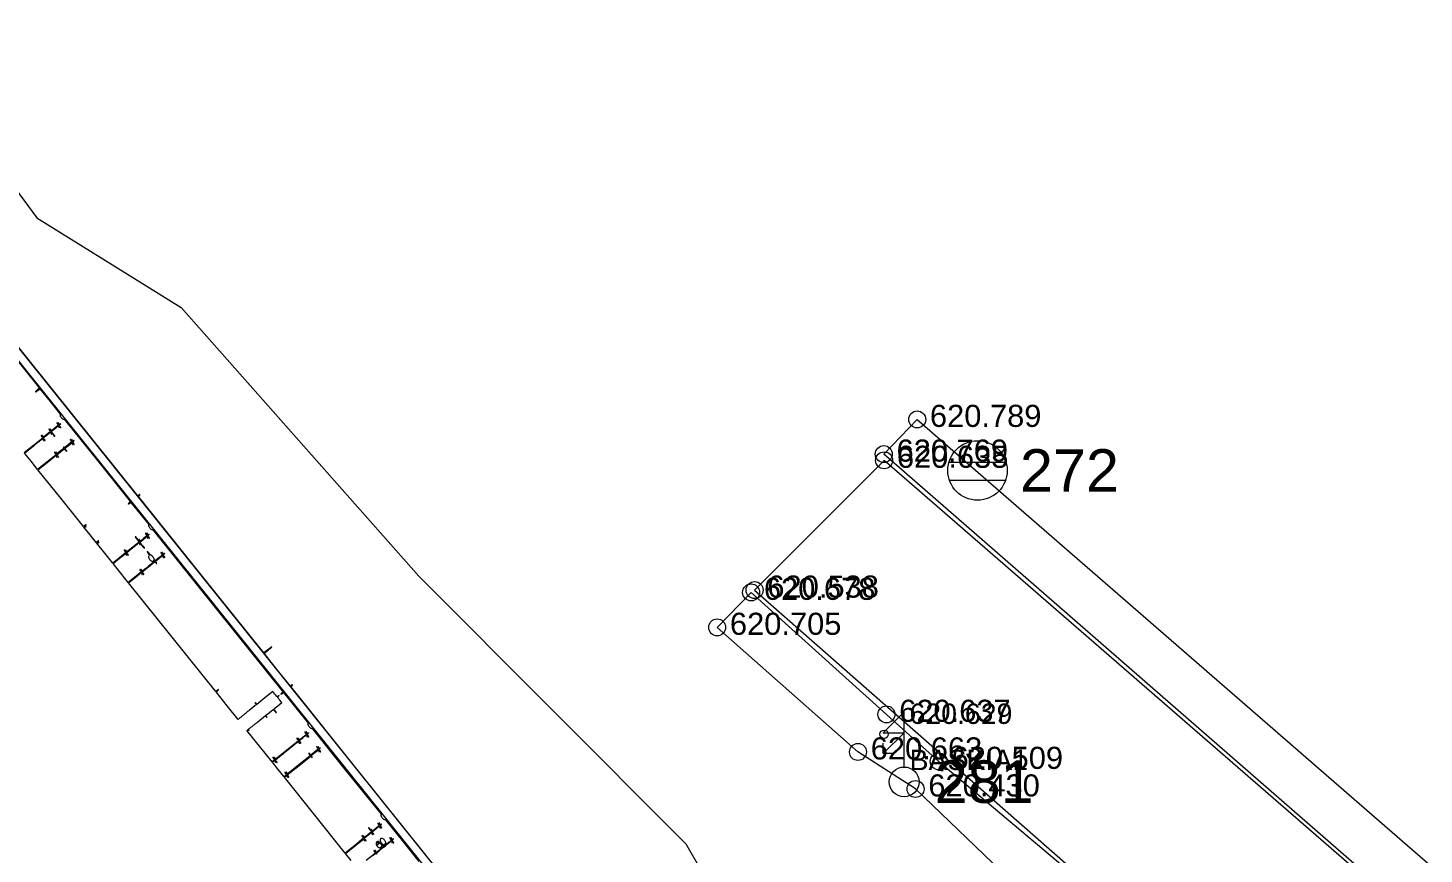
# Model space of a CAD drawing. Header units: metres. Extents: x 7511822 to 7512036, y 4692273 to 4692415.
# Drawn here: x 7511958.16 to 7511999.25, y 4692360.02 to 4692384.33 of the extents above; entities that cross this region are included whole.
import ezdxf

# ---------------------------------------------------------------- set-up
doc = ezdxf.new("R2010")
doc.units = ezdxf.units.M
doc.layers.get('0').update_dxf_attribs({"lineweight": 0})
for name, color, linetype, lineweight in [('A - objekti 1 gjendja faktike_Pen_No__8', 14, 'Continuous', 0), ('Asfallt', 97, 'Continuous', 0), ('asfalt pikat', 97, 'Continuous', 0), ('ll-cde-shtyllat', 7, 'Continuous', 0), ('Matjet', 210, 'Continuous', 0), ('Parcela Baze', 7, 'Continuous', 0), ('Puset fekali', 30, 'Continuous', 0), ('shtyll elektrike', 1, 'Continuous', 0), ('shytllat', 5, 'Continuous', 0), ('trotuar', 155, 'Continuous', 0), ('trotuar pikat', 155, 'Continuous', 0)]:
    doc.layers.add(name, color=color, linetype=linetype, lineweight=lineweight)
doc.styles.get("Standard").update_dxf_attribs({"font": 'arial.ttf'})

# ---------------------------------------------------------------- blocks, each defined once
blk = doc.blocks.new('A$C51214811')
for points in [[(443.31, 173.75, -0.000001), (443.33, 190.23, -0.415883)], [(500.58, 291.8, -0.000003), (500.6, 303.34, -0.41574)], [(500.58, 397.03, -0.000135), (500.6, 398.68, -0.547229), (500.63, 398.7, -0.005811), (500.67, 398.68, -0.000383), (500.79, 398.62, -0.000554), (500.93, 398.54, -0.000414)], [(501.32, 399.05), (500.56, 399.05), (500.56, 401.42, -0.001965), (500.57, 402.6, -0.009043), (500.58, 403.28, -0.007101), (500.61, 403.74, -0.295938), (500.67, 403.82, 0.099419), (500.71, 403.84, 0.209739), (500.73, 403.88, 0.112809), (500.72, 403.94, 0.021008), (500.67, 404.03, -0.13036), (500.58, 404.33, -0.001442), (500.56, 406.44, -0.00074), (500.54, 408.61, -0.428255), (500.63, 408.7, -0.10382), (500.67, 408.68, -0.007062), (500.77, 408.63, -0.009869), (500.89, 408.56, -0.007234), (501.03, 408.48, 0.028609), (501.38, 408.29, 0.215036), (501.57, 408.29, 0.550574), (501.59, 408.39, 0.037328), (501.3, 408.6), (501.03, 408.78), (501.56, 408.78, 0.010038), (501.82, 408.79, 0.04885), (501.98, 408.81, 0.11021), (502.06, 408.85, 0.227201), (502.09, 408.91, 0.273642), (502.05, 408.97, 0.084509), (501.94, 409.01, 0.035355), (501.73, 409.03, 0.005946), (501.32, 409.04), (500.56, 409.04), (500.56, 409.54, 0.015416), (500.56, 409.74, 0.025878), (500.54, 409.9, 0.024068), (500.51, 410.03, 0.339565), (500.48, 410.05, 0.33177), (500.44, 410.03, 0.027191), (500.42, 409.92, 0.027994), (500.4, 409.77, 0.017186), (500.39, 409.59), (500.39, 409.13), (499.97, 409.38, 0.009298), (499.66, 409.55, 0.065443), (499.5, 409.61, 0.236264), (499.41, 409.59, 0.222811), (499.38, 409.52, 0.180386), (499.4, 409.46, 0.035725), (499.47, 409.39, 0.033672), (499.57, 409.31, 0.025766), (499.7, 409.24), (500.01, 409.08), (499.44, 409.05, 0.010182), (499.17, 409.04, 0.036329), (499, 409.01, 0.069509), (498.91, 408.97, 0.360342), (498.89, 408.93, 0.251947), (498.94, 408.88, 0.025187), (499.11, 408.84, 0.023026), (499.34, 408.82, 0.009412), (499.66, 408.8), (500.39, 408.78), (500.39, 406.45), (500.39, 404.13), (499.48, 404.14, -0.003863), (499.15, 404.15, -0.008818), (498.89, 404.16, -0.015787), (498.74, 404.17, -0.845943), (498.74, 404.18, 0.000047), (498.82, 404.2, 0.000026), (498.92, 404.22, 0.000026), (499.01, 404.24, 0.000041), (499.1, 404.26, 0.091613), (499.33, 404.36, 0.052603), (499.57, 404.55, 0.05283), (499.76, 404.78, 0.097715), (499.85, 405.01, 0.045977), (499.86, 405.14, 0.033525), (499.85, 405.3, 0.032288), (499.82, 405.45, 0.033585), (499.77, 405.6, 0.104953), (499.57, 405.89, 0.093792), (499.25, 406.09, 0.067479), (498.8, 406.21, 0.027671), (498.17, 406.24, 0.033761), (497.45, 406.2, 0.092977), (496.97, 406.04, 0.132078), (496.68, 405.76, 0.106403), (496.53, 405.34, 0.110063), (496.58, 404.93, 0.114541), (496.79, 404.57, 0.099725), (497.17, 404.32, 0.066305), (497.67, 404.18, -0.011374), (497.91, 404.14, -0.089906), (498.01, 404.11, -0.216297), (498.05, 404.05, -0.11006), (498.05, 403.96, 0.079481), (498.04, 403.87, 0.243647), (498.07, 403.82, 0.118319), (498.15, 403.79, 0.014739), (498.33, 403.78), (498.66, 403.78), (498.39, 403.7, 0.05458), (498.27, 403.65, 0.028106), (498.13, 403.56, 0.027561), (498, 403.46, 0.037209), (497.9, 403.35, 0.029405), (497.78, 403.19, 0.074549), (497.72, 403.06, 0.072535), (497.7, 402.92, 0.026727), (497.71, 402.71, 0.031012), (497.74, 402.56, 0.027174), (497.78, 402.4, 0.028137), (497.84, 402.27, 0.069644), (497.9, 402.18, -0.010125), (497.99, 402.07, -0.29066), (498, 402.04, -0.281034), (497.97, 402.02, -0.009632), (497.82, 402.01, -0.06538), (497.55, 402.05, -0.050678), (497.27, 402.16, -0.053033), (497.04, 402.3, -0.117448), (496.91, 402.47, -0.088801), (496.86, 402.69, -0.091593), (496.88, 402.91, -0.097345), (496.98, 403.09, -0.116273), (497.14, 403.22, 0.05591), (497.23, 403.27, 0.077484), (497.29, 403.34, 0.081855), (497.33, 403.42, 0.071083), (497.35, 403.51, 0.033646), (497.34, 403.62, 0.197222), (497.31, 403.67, 0.203472), (497.26, 403.68, 0.035991), (497.16, 403.66, 0.166211), (496.71, 403.34, 0.151956), (496.53, 402.8, 0.141227), (496.68, 402.23, 0.139974), (497.12, 401.82, 0.068762), (497.5, 401.69, 0.030667), (498.02, 401.61, 0.030666), (498.56, 401.61, 0.056497), (499, 401.68, 0.094072), (499.44, 401.89, 0.109169), (499.74, 402.25, 0.113488), (499.85, 402.68, 0.108278), (499.77, 403.14, 0.05925), (499.65, 403.35, 0.074902), (499.5, 403.5, 0.065918), (499.29, 403.62, 0.034802), (499, 403.71, -0.498771), (498.99, 403.74, -0.237394), (499.02, 403.76, -0.022974), (499.22, 403.78, -0.00486), (499.57, 403.78), (500.39, 403.79), (500.39, 401.46), (500.39, 399.14), (499.94, 399.39, 0.013355), (499.73, 399.5, 0.038063), (499.58, 399.57, 0.059741), (499.47, 399.59, 0.278577), (499.42, 399.56, 0.031), (499.4, 399.52, 0.046666), (499.39, 399.49, 0.057974), (499.38, 399.46, 0.246146), (499.39, 399.44, 0.013628), (499.41, 399.43, 0.000456), (499.5, 399.38, 0.000865), (499.6, 399.31, 0.000603), (499.72, 399.24), (500.01, 399.06), (499.43, 399.05, 0.009062), (499.16, 399.05, 0.039053), (498.99, 399.03, 0.088868), (498.91, 399, 0.348476), (498.89, 398.95, 0.245891), (498.94, 398.9, 0.029679), (499.1, 398.86, 0.024548), (499.33, 398.83, 0.009086), (499.66, 398.82), (500.39, 398.79), (500.39, 393)], [(495.82, 387.21), (491.26, 387.21), (491.26, 392.97), (491.26, 398.73), (491.65, 398.51, 0.011597), (491.81, 398.43, 0.014102), (491.96, 398.36, 0.012683), (492.09, 398.3, 0.089272), (492.16, 398.29, 0.18104), (492.25, 398.33, 0.365083), (492.26, 398.4, 0.111398), (492.15, 398.5, 0.034758), (491.96, 398.61), (491.65, 398.76), (492.19, 398.8, 0.01551), (492.41, 398.82, 0.028269), (492.59, 398.86, 0.030562), (492.71, 398.9, 0.222764), (492.76, 398.95, 0.394072), (492.73, 399, 0.061095), (492.62, 399.03, 0.029435), (492.4, 399.05, 0.006363), (492.02, 399.05), (491.26, 399.05), (491.26, 401.38, -0.001771), (491.26, 402.27, -0.002954), (491.27, 403.02, -0.000352), (491.28, 403.69, -0.408278), (491.3, 403.71, -0.123338), (491.33, 403.7, -0.004527), (491.43, 403.64, -0.008014), (491.55, 403.58, -0.005516), (491.68, 403.49, 0.025038), (491.92, 403.36, 0.062172), (492.11, 403.29, 0.131175), (492.22, 403.3, 0.326866), (492.27, 403.37, 0.190299), (492.26, 403.41, 0.029092), (492.19, 403.47, 0.029066), (492.1, 403.53, 0.021498), (492, 403.6), (491.72, 403.75), (492.22, 403.79, 0.017263), (492.43, 403.82, 0.029087), (492.59, 403.85, 0.030909), (492.72, 403.89, 0.218326), (492.76, 403.94, 0.394038), (492.73, 403.99, 0.06108), (492.62, 404.02, 0.029434), (492.4, 404.04, 0.006363), (492.02, 404.04), (491.26, 404.04), (491.26, 406.37, -0.001356), (491.26, 407.26, -0.002261), (491.27, 408.01, -0.000206), (491.28, 408.68, -0.409741), (491.29, 408.7, -0.118776), (491.31, 408.69, -0.002401), (491.42, 408.64, -0.005535), (491.55, 408.57, -0.003675), (491.69, 408.49, 0.011167), (491.84, 408.41, 0.013731), (491.98, 408.34, 0.012176), (492.1, 408.29, 0.090598), (492.17, 408.28, 0.192997), (492.25, 408.31, 0.340288), (492.26, 408.38, 0.109392), (492.17, 408.48, 0.035201), (492, 408.59), (491.72, 408.74), (492.22, 408.78, 0.017263), (492.43, 408.81, 0.029087), (492.59, 408.84, 0.030909), (492.72, 408.88, 0.218326), (492.76, 408.93, 0.394038), (492.73, 408.98, 0.06108), (492.62, 409.01, 0.029434), (492.4, 409.03, 0.006363), (492.02, 409.04), (491.26, 409.04), (491.26, 409.54, 0.015416), (491.25, 409.74, 0.025878), (491.23, 409.9, 0.024068), (491.21, 410.03, 0.339565), (491.17, 410.05, 0.332386), (491.14, 410.03, 0.026913), (491.11, 409.91, 0.027826), (491.09, 409.76, 0.017078), (491.09, 409.59), (491.09, 409.12), (490.64, 409.37, 0.005091), (490.3, 409.56, 0.060859), (490.16, 409.61, 0.280946), (490.1, 409.59, 0.183407), (490.07, 409.52, 0.174943), (490.09, 409.46, 0.032609), (490.17, 409.39, 0.031428), (490.27, 409.3, 0.024173), (490.39, 409.22), (490.71, 409.04), (490.14, 409.04, 0.008975), (489.84, 409.03, 0.045684), (489.68, 409.01, 0.104993), (489.6, 408.97, 0.2369), (489.56, 408.91, 0.273642), (489.6, 408.85, 0.084509), (489.71, 408.81, 0.035355), (489.92, 408.79, 0.005946), (490.33, 408.78), (491.09, 408.78), (491.09, 406.45), (491.09, 404.12), (490.63, 404.38, 0.004635), (490.29, 404.57, 0.061099), (490.16, 404.62, 0.294151), (490.1, 404.6, 0.172564), (490.07, 404.52, 0.146769), (490.09, 404.47, 0.046681), (490.14, 404.41, 0.041993), (490.21, 404.35, 0.036012), (490.3, 404.29, -0.127253), (490.37, 404.23, -0.51967), (490.35, 404.18, -0.043512), (490.17, 404.16, -0.002266), (489.6, 404.13, 0.004688), (489.09, 404.1, 0.033271), (488.84, 404.07, 0.081915), (488.71, 404.02, 0.217741), (488.65, 403.94, 0.319133), (488.69, 403.86, 0.100718), (488.82, 403.81, 0.028072), (489.11, 403.79, 0.002508), (489.85, 403.79), (491.09, 403.79), (491.09, 401.46), (491.09, 399.13), (490.63, 399.39, 0.004639), (490.29, 399.57, 0.060119), (490.16, 399.63, 0.289671), (490.1, 399.61, 0.17782), (490.07, 399.54, 0.174943), (490.09, 399.48, 0.032609), (490.17, 399.4, 0.031428), (490.27, 399.32, 0.024173), (490.39, 399.24), (490.71, 399.06), (490.14, 399.06, 0.008975), (489.84, 399.05, 0.045684), (489.68, 399.03, 0.104993), (489.6, 398.99, 0.2369), (489.56, 398.93, 0.273642), (489.6, 398.86, 0.084509), (489.71, 398.82, 0.035355), (489.92, 398.8, 0.005946), (490.33, 398.8), (491.09, 398.8), (491.09, 393), (491.09, 387.21), (467.19, 387.21), (443.29, 387.21), (443.29, 387.97), (443.29, 388.73), (443.71, 388.48, 0.014535), (443.9, 388.38, 0.040711), (444.04, 388.32, 0.065182), (444.14, 388.3, 0.273726), (444.19, 388.33, 0.192027), (444.2, 388.39, 0.139941), (444.16, 388.46, 0.05145), (444.06, 388.55, 0.007089), (443.82, 388.71, -0.140256), (443.78, 388.75, -0.462508), (443.8, 388.79, -0.061481), (443.91, 388.81, -0.005245), (444.2, 388.81, 0.010172), (444.47, 388.82, 0.04862), (444.62, 388.84, 0.108379), (444.7, 388.88, 0.22744), (444.73, 388.94, 0.266366), (444.69, 389.01, 0.088943), (444.59, 389.05, 0.037256), (444.39, 389.07, 0.00643), (444.01, 389.07), (443.29, 389.07), (443.29, 396.43), (443.29, 403.79), (443.8, 403.79, 0.008037), (444.09, 403.8, 0.066037), (444.22, 403.82, 0.199387), (444.28, 403.86, 0.170556), (444.29, 403.94, 0.156356), (444.25, 404.01, 0.10964), (444.17, 404.06, 0.055818), (444.02, 404.09, 0.012571), (443.77, 404.11), (443.29, 404.14), (443.29, 406.43), (443.29, 408.71), (443.66, 408.49, 0.009739), (443.81, 408.41, 0.012571), (443.95, 408.34, 0.010376), (444.07, 408.29, 0.10017), (444.13, 408.27, 0.236673), (444.2, 408.31, 0.292619), (444.2, 408.38, 0.096763), (444.11, 408.49, 0.034999), (443.94, 408.61), (443.67, 408.78), (444.2, 408.78, 0.009996), (444.47, 408.79, 0.048921), (444.62, 408.81, 0.110787), (444.7, 408.85, 0.227124), (444.73, 408.91, 0.265613), (444.69, 408.97, 0.089397), (444.59, 409.01, 0.037456), (444.39, 409.03, 0.006482), (444.01, 409.04), (443.3, 409.04), (443.27, 409.5, 0.017422), (443.24, 409.87, 0.320669), (443.16, 409.96, 0.434087), (443.09, 409.9, 0.019431), (443.05, 409.55), (443.03, 409.13), (442.62, 409.38, 0.009762), (442.46, 409.47, 0.012735), (442.3, 409.55, 0.010367), (442.17, 409.62, 0.105425), (442.12, 409.63, 0.237122), (442.04, 409.59, 0.305732), (442.04, 409.52, 0.091983), (442.14, 409.4, 0.030709), (442.34, 409.27), (442.65, 409.08), (442.08, 409.05, 0.010182), (441.81, 409.04, 0.036329), (441.65, 409.01, 0.069509), (441.55, 408.97, 0.360342), (441.53, 408.93, 0.251947), (441.58, 408.88, 0.025187), (441.75, 408.84, 0.023026), (441.98, 408.82, 0.009412), (442.3, 408.8), (443.03, 408.78), (443.03, 406.46), (443.03, 404.14), (442.34, 404.11, 0.007195), (441.98, 404.09, 0.037452), (441.78, 404.07, 0.08315), (441.67, 404.02, 0.262078), (441.64, 403.96, 0.262078), (441.67, 403.9, 0.08315), (441.78, 403.85, 0.037452), (441.98, 403.83, 0.007195), (442.34, 403.81), (443.03, 403.78), (443.03, 396.47), (443.03, 389.15), (442.58, 389.41, 0.016326), (442.32, 389.55, 0.072532), (442.15, 389.6, 0.200016), (442.06, 389.58, 0.239434), (442.02, 389.5, 0.231095), (442.03, 389.47, 0.012976), (442.11, 389.41, 0.017792), (442.21, 389.35, 0.011913), (442.33, 389.28), (442.64, 389.11), (442.12, 389.07, 0.01284), (441.62, 389.02, 0.5721), (441.59, 388.94, 0.218638), (441.73, 388.86, 0.009317), (442.29, 388.83), (443.03, 388.81), (443.03, 388.01), (443.03, 387.21), (438.47, 387.21), (433.9, 387.21), (433.9, 387.98), (433.9, 388.75), (434.35, 388.49, 0.013839), (434.63, 388.34, 0.076968), (434.79, 388.29, 0.231469), (434.88, 388.32, 0.205869), (434.91, 388.41, 0.216432), (434.9, 388.44, 0.019681), (434.82, 388.5, 0.022693), (434.72, 388.57, 0.015755), (434.6, 388.64), (434.28, 388.81), (434.85, 388.81, 0.009031), (435.14, 388.82, 0.045588), (435.3, 388.84, 0.104163), (435.39, 388.88, 0.236978), (435.42, 388.94, 0.273642), (435.38, 389.01, 0.084509), (435.27, 389.05, 0.035355), (435.06, 389.07, 0.005946), (434.66, 389.07), (433.9, 389.07), (433.9, 396.4, -0.000812), (433.9, 399.2, -0.001363), (433.92, 401.56, -0.000083), (433.93, 403.67, -0.548068), (433.96, 403.69, -0.005811), (434, 403.67, -0.000383), (434.12, 403.61, -0.000554), (434.27, 403.54, -0.000414), (434.42, 403.46, 0.018282), (434.58, 403.38, 0.027125), (434.73, 403.33, 0.025584), (434.84, 403.3, 0.248378), (434.89, 403.32, 0.275435), (434.9, 403.37, 0.127251), (434.87, 403.43, 0.04344), (434.76, 403.52, 0.006451), (434.52, 403.68, -0.140256), (434.48, 403.73, -0.462508), (434.49, 403.76, -0.061481), (434.6, 403.78, -0.005245), (434.89, 403.79, 0.011102), (435.14, 403.79, 0.042405), (435.3, 403.82, 0.081939), (435.39, 403.85, 0.260791), (435.42, 403.91, 0.333719), (435.36, 403.99, 0.024969), (435.06, 404.06, 0.027175), (434.67, 404.11, 0.017891), (434.21, 404.13), (433.9, 404.13), (433.9, 406.41, -0.001381), (433.9, 407.29, -0.002303), (433.91, 408.03, -0.000214), (433.92, 408.68, -0.409654), (433.93, 408.7, -0.118776), (433.95, 408.69, -0.002401), (434.06, 408.64, -0.005535), (434.19, 408.57, -0.003675), (434.33, 408.49, 0.011167), (434.48, 408.41, 0.013731), (434.62, 408.34, 0.012176), (434.75, 408.29, 0.090598), (434.81, 408.28, 0.187126), (434.89, 408.31, 0.337351), (434.9, 408.37, 0.111111), (434.82, 408.47, 0.034141), (434.65, 408.59), (434.39, 408.74), (434.88, 408.78, 0.018101), (435.07, 408.81, 0.029409), (435.24, 408.84, 0.030984), (435.36, 408.89, 0.21638), (435.4, 408.93, 0.394038), (435.38, 408.98, 0.06108), (435.26, 409.01, 0.029434), (435.04, 409.03, 0.006363), (434.67, 409.04), (433.9, 409.04), (433.9, 409.54, 0.015416), (433.89, 409.74, 0.025878), (433.87, 409.9, 0.024068), (433.85, 410.03, 0.339565), (433.81, 410.05, 0.332386), (433.78, 410.03, 0.026913), (433.75, 409.91, 0.027826), (433.73, 409.76, 0.017078), (433.73, 409.59), (433.73, 409.12), (433.28, 409.37, 0.005105), (432.94, 409.56, 0.05887), (432.81, 409.61, 0.273209), (432.74, 409.59, 0.194915), (432.71, 409.52, 0.175744), (432.73, 409.47, 0.030637), (432.81, 409.39, 0.030019), (432.91, 409.31, 0.022931), (433.03, 409.23), (433.35, 409.04), (432.77, 409.04, 0.009126), (432.49, 409.03, 0.039013), (432.33, 409.01, 0.08811), (432.24, 408.98, 0.348167), (432.23, 408.93, 0.245891), (432.28, 408.88, 0.029679), (432.43, 408.84, 0.024548), (432.67, 408.82, 0.009086), (432.99, 408.8), (433.73, 408.78), (433.73, 406.45), (433.73, 404.13), (433.28, 404.38, 0.005083), (432.94, 404.57, 0.062141), (432.8, 404.62, 0.286732), (432.74, 404.6, 0.176568), (432.71, 404.52, 0.151225), (432.73, 404.47, 0.047653), (432.78, 404.41, 0.042635), (432.86, 404.35, 0.036063), (432.95, 404.29, -0.015243), (433.09, 404.22, -0.548452), (433.09, 404.19, -0.126219), (433.03, 404.16, -0.002571), (432.71, 404.13, 0.014593), (432.48, 404.1, 0.054707), (432.34, 404.06, 0.09873), (432.26, 404.01, 0.155366), (432.22, 403.94, 0.235828), (432.24, 403.86, 0.159919), (432.32, 403.82, 0.044854), (432.51, 403.79, 0.004573), (432.96, 403.79), (433.73, 403.79), (433.73, 396.47), (433.73, 389.14), (433.27, 389.41, 0.013632), (433.06, 389.52, 0.036849), (432.91, 389.58, 0.055394), (432.81, 389.6, 0.285851), (432.75, 389.57, 0.078544), (432.72, 389.5, 0.25054), (432.74, 389.46, 0.068732), (432.8, 389.4, 0.002883), (433.05, 389.25), (433.35, 389.07), (432.78, 389.07, 0.008923), (432.48, 389.07, 0.04577), (432.32, 389.04, 0.10575), (432.24, 389.01, 0.236826), (432.21, 388.94, 0.273642), (432.24, 388.88, 0.084509), (432.35, 388.84, 0.035355), (432.56, 388.82, 0.005946), (432.97, 388.82), (433.73, 388.82), (433.73, 388.01), (433.73, 387.21), (423.83, 387.21), (413.94, 387.21), (414.19, 387.64, 0.007683), (414.28, 387.81, 0.01046), (414.37, 387.96, 0.007596), (414.43, 388.09, 0.107865), (414.44, 388.14, 0.301931), (414.39, 388.21, 0.235845), (414.3, 388.21, 0.083979), (414.17, 388.09, 0.038909), (414.03, 387.91), (413.84, 387.59), (413.88, 388.44, 0.010716), (413.9, 388.99, 0.000854), (413.92, 390.44, 0.001156), (413.93, 392.18, 0.000886), (413.93, 394.08), (413.93, 398.88), (414.55, 398.91), (415.16, 398.94), (414.55, 398.95), (413.93, 398.97), (413.93, 401.38), (413.93, 403.79), (415.04, 403.79, 0.002862), (415.7, 403.79, 0.031281), (415.96, 403.81, 0.114241), (416.08, 403.86, 0.300793), (416.12, 403.94, 0.234018), (416.05, 404.02, 0.077094), (415.91, 404.07, 0.029436), (415.63, 404.09, 0.00359), (415.01, 404.11), (413.93, 404.13), (413.93, 406.63), (413.93, 409.12), (412.24, 409.12, -0.002769), (410.93, 409.13, -0.102349), (410.64, 409.19, -0.251517), (410.5, 409.37, -0.025006), (410.44, 409.92), (410.41, 410.35), (410.39, 409.87, -0.035402), (410.34, 409.37, -0.256457), (410.2, 409.19, -0.095464), (409.88, 409.13, -0.003143), (408.59, 409.12), (406.91, 409.12), (406.91, 404.05), (406.91, 398.98), (406.3, 398.95), (405.68, 398.92), (406.3, 398.9), (406.91, 398.88), (406.91, 394.2, 0.001081), (406.91, 392.32, 0.001292), (406.93, 390.56, 0.001111), (406.94, 389.07, 0.008497), (406.97, 388.36), (407.02, 387.21), (398.34, 387.21), (389.66, 387.21), (389.63, 388.07, 0.007237), (389.62, 388.46, 0.02177), (389.59, 388.73, 0.025935), (389.55, 388.91, 0.256094), (389.5, 388.96, 0.415169), (389.45, 388.94, 0.048701), (389.42, 388.8, 0.025279), (389.4, 388.55, 0.005304), (389.4, 388.1), (389.4, 387.21), (355.18, 387.21), (320.96, 387.21), (320.96, 391.31), (320.96, 395.42), (321.41, 395.16, 0.005091), (321.74, 394.98, 0.060859), (321.88, 394.92, 0.280946), (321.94, 394.94, 0.183407), (321.97, 395.02, 0.174943), (321.95, 395.07, 0.032609), (321.88, 395.15, 0.031428), (321.78, 395.23, 0.024173), (321.65, 395.31), (321.34, 395.5), (321.91, 395.5, 0.008975), (322.2, 395.5, 0.045684), (322.36, 395.53, 0.104993), (322.45, 395.56, 0.2369), (322.48, 395.63, 0.273642), (322.44, 395.69, 0.084509), (322.33, 395.73, 0.035355), (322.12, 395.75, 0.005946), (321.72, 395.75), (320.96, 395.75), (320.96, 399.77), (320.96, 403.79), (321.55, 403.79, 0.006583), (321.9, 403.8, 0.063075), (322.05, 403.82, 0.183695), (322.11, 403.87, 0.142406), (322.14, 403.96, 0.142406), (322.11, 404.05, 0.183695), (322.05, 404.1, 0.063075), (321.9, 404.12, 0.006583), (321.55, 404.13), (320.96, 404.13), (320.96, 406.41, -0.002603), (320.96, 407.29, -0.004348), (320.98, 408.03, -0.000761), (320.99, 408.67, -0.417363), (321.02, 408.7, -0.10382), (321.06, 408.68, -0.007062), (321.16, 408.63, -0.009869), (321.29, 408.56, -0.007234), (321.42, 408.48, 0.028609), (321.78, 408.29, 0.215036), (321.96, 408.29, 0.550574), (321.98, 408.39, 0.037328), (321.7, 408.6), (321.42, 408.78), (321.95, 408.78, 0.010038), (322.22, 408.79, 0.04885), (322.37, 408.81, 0.11021), (322.45, 408.85, 0.227201), (322.48, 408.91, 0.273642), (322.44, 408.97, 0.084509), (322.33, 409.01, 0.035355), (322.12, 409.03, 0.005946), (321.72, 409.04), (320.96, 409.04), (320.96, 409.54, 0.015416), (320.95, 409.74, 0.025878), (320.93, 409.9, 0.024068), (320.91, 410.03, 0.339565), (320.87, 410.05, 0.33177), (320.84, 410.03, 0.027191), (320.81, 409.92, 0.027994), (320.79, 409.77, 0.017186), (320.79, 409.59), (320.79, 409.13), (320.36, 409.38, 0.009346), (320.05, 409.55, 0.063105), (319.89, 409.61, 0.227008), (319.81, 409.6, 0.236522), (319.77, 409.52, 0.175744), (319.79, 409.47, 0.030637), (319.87, 409.39, 0.030019), (319.97, 409.31, 0.022931), (320.09, 409.23), (320.41, 409.04), (319.83, 409.04, 0.009126), (319.55, 409.03, 0.039013), (319.39, 409.01, 0.08811), (319.3, 408.98, 0.348167), (319.29, 408.93, 0.245891), (319.34, 408.88, 0.029679), (319.49, 408.84, 0.024548), (319.73, 408.82, 0.009086), (320.05, 408.8), (320.79, 408.78), (320.79, 406.45), (320.79, 404.13), (320.48, 404.13, -0.050392), (320.33, 404.14, -0.020173), (320.13, 404.19, -0.01972), (319.92, 404.26, -0.02352), (319.72, 404.35, 0.024358), (319.44, 404.47, 0.052583), (319.21, 404.53, 0.037902), (318.93, 404.55, 0.007743), (318.44, 404.54, 0.008281), (318.01, 404.52, 0.028282), (317.72, 404.48, 0.043282), (317.52, 404.43, 0.060365), (317.36, 404.34, -0.068987), (317.17, 404.25, -0.042284), (316.94, 404.2, -0.023596), (316.59, 404.16, -0.004872), (315.97, 404.13, 0.003439), (315.31, 404.1, 0.027643), (315.02, 404.07, 0.070052), (314.86, 404.02, 0.239581), (314.8, 403.94, 0.292103), (314.83, 403.86, 0.120467), (314.94, 403.81, 0.032856), (315.19, 403.79, 0.003044), (315.82, 403.79), (316.87, 403.79), (316.92, 403.45, 0.098084), (317.07, 403, 0.131995), (317.37, 402.71, 0.095835), (317.86, 402.54, 0.034829), (318.59, 402.49, 0.036921), (319.33, 402.54, 0.096429), (319.83, 402.72, 0.139031), (320.12, 403.03, 0.119105), (320.23, 403.46, -0.016579), (320.24, 403.66, -0.15567), (320.28, 403.74, -0.19293), (320.35, 403.78, -0.027895), (320.51, 403.79), (320.79, 403.79), (320.79, 399.81, -0.000793), (320.78, 398.29, -0.001323), (320.78, 397.01, -0.000071), (320.77, 395.85, -0.411653), (320.75, 395.84, -0.118776), (320.73, 395.84, -0.002401), (320.62, 395.9, -0.005535), (320.5, 395.97, -0.003675), (320.35, 396.05, 0.011167), (320.2, 396.13, 0.013731), (320.06, 396.2, 0.012176), (319.94, 396.25, 0.090598), (319.88, 396.26, 0.192997), (319.8, 396.23, 0.340288), (319.79, 396.16, 0.109392), (319.87, 396.06, 0.035201), (320.05, 395.95), (320.32, 395.8), (319.82, 395.75, 0.017263), (319.62, 395.73, 0.029087), (319.45, 395.69, 0.030909), (319.33, 395.65, 0.218326), (319.29, 395.61, 0.394038), (319.31, 395.56, 0.06108), (319.43, 395.52, 0.029434), (319.64, 395.5, 0.006363), (320.02, 395.5), (320.79, 395.5), (320.79, 391.35), (320.79, 387.21), (314.82, 387.21), (308.86, 387.21), (308.86, 391.31), (308.86, 395.41), (309.29, 395.16, 0.009298), (309.6, 394.98, 0.065443), (309.76, 394.92, 0.236264), (309.84, 394.94, 0.222811), (309.87, 395.02, 0.180386), (309.85, 395.07, 0.035725), (309.78, 395.15, 0.033672), (309.68, 395.22, 0.025766), (309.56, 395.29), (309.24, 395.46), (309.82, 395.48, 0.010182), (310.08, 395.5, 0.036329), (310.25, 395.53, 0.069509), (310.34, 395.56, 0.360342), (310.36, 395.61, 0.251947), (310.31, 395.66, 0.025187), (310.15, 395.69, 0.023026), (309.91, 395.72, 0.009412), (309.59, 395.74), (308.86, 395.76), (308.86, 399.74), (308.86, 403.72), (309.25, 403.5, 0.011597), (309.41, 403.42, 0.014102), (309.56, 403.35, 0.012683), (309.69, 403.3, 0.089272), (309.76, 403.28, 0.181597), (309.85, 403.32, 0.363837), (309.86, 403.39, 0.105918), (309.76, 403.49, 0.029861), (309.56, 403.62), (309.24, 403.78), (311, 403.79, 0.001652), (312.07, 403.79, 0.01967), (312.49, 403.81, 0.0624), (312.69, 403.86, 0.373519), (312.73, 403.94, 0.290651), (312.65, 404.02, 0.044605), (312.41, 404.06, 0.017397), (311.95, 404.08, 0.001582), (310.78, 404.07), (308.86, 404.05), (308.86, 406.38), (308.86, 408.71), (309.25, 408.49, 0.011597), (309.41, 408.41, 0.014102), (309.56, 408.34, 0.012683), (309.69, 408.29, 0.089272), (309.76, 408.27, 0.171861), (309.85, 408.31, 0.352784), (309.86, 408.37, 0.117079), (309.77, 408.48, 0.034501), (309.6, 408.59), (309.32, 408.74), (309.82, 408.78, 0.017263), (310.03, 408.81, 0.029087), (310.2, 408.84, 0.030909), (310.32, 408.88, 0.218326), (310.36, 408.93, 0.393241), (310.34, 408.98, 0.061567), (310.22, 409.01, 0.029596), (310.01, 409.03, 0.006405), (309.63, 409.04), (308.87, 409.04), (308.84, 409.52, 0.017296), (308.81, 409.9, 0.277549), (308.73, 410, 0.479493), (308.66, 409.95, 0.021217), (308.62, 409.61, -0.013731), (308.61, 409.45, -0.022462), (308.59, 409.32, -0.01844), (308.56, 409.23, -0.346182), (308.54, 409.21, -0.104965), (308.5, 409.22, -0.006308), (308.4, 409.27, -0.00923), (308.27, 409.34, -0.006674), (308.14, 409.42, 0.009059), (307.89, 409.57, 0.07668), (307.76, 409.62, 0.284194), (307.7, 409.59, 0.169831), (307.67, 409.52, 0.174943), (307.69, 409.46, 0.032609), (307.77, 409.39, 0.031428), (307.87, 409.3, 0.024173), (307.99, 409.22), (308.31, 409.04), (307.74, 409.04, 0.008975), (307.44, 409.03, 0.045684), (307.28, 409.01, 0.104993), (307.2, 408.97, 0.2369), (307.17, 408.91, 0.266366), (307.2, 408.85, 0.088943), (307.31, 408.81, 0.037256), (307.51, 408.79, 0.00643), (307.89, 408.78), (308.6, 408.78), (308.6, 406.5, -0.002603), (308.6, 405.62, -0.004348), (308.59, 404.89, -0.000761), (308.57, 404.24, -0.417363), (308.54, 404.22, -0.10382), (308.5, 404.23, -0.007062), (308.4, 404.28, -0.009869), (308.27, 404.35, -0.007234), (308.14, 404.43, 0.009059), (307.89, 404.58, 0.07668), (307.76, 404.62, 0.284194), (307.7, 404.6, 0.169831), (307.67, 404.53, 0.167795), (307.69, 404.47, 0.036127), (307.76, 404.4, 0.033929), (307.85, 404.32, 0.026759), (307.96, 404.25), (308.25, 404.09), (306.84, 404.09, 0.002396), (306.01, 404.08, 0.023278), (305.66, 404.06, 0.063004), (305.48, 404.02, 0.261821), (305.41, 403.94, 0.361174), (305.45, 403.86, 0.070971), (305.63, 403.81, 0.021469), (306.01, 403.79, 0.001821), (306.99, 403.79), (308.6, 403.79), (308.6, 399.81), (308.6, 395.83), (308.24, 396.05, 0.010753), (308.09, 396.13, 0.013531), (307.95, 396.2, 0.011674), (307.83, 396.25, 0.096868), (307.77, 396.26, 0.218616), (307.7, 396.23, 0.30655), (307.69, 396.15, 0.101596), (307.78, 396.04, 0.034596), (307.95, 395.92), (308.22, 395.75), (307.7, 395.75, 0.009996), (307.43, 395.75, 0.048921), (307.28, 395.73, 0.110787), (307.2, 395.69, 0.227124), (307.17, 395.63, 0.266366), (307.2, 395.56, 0.088943), (307.31, 395.52, 0.037256), (307.51, 395.5, 0.00643), (307.89, 395.5), (308.6, 395.5), (308.6, 391.35), (308.6, 387.21), (302.26, 387.21), (295.91, 387.21), (296.17, 387.66, 0.005105), (296.35, 387.99, 0.05887), (296.41, 388.13, 0.273209), (296.39, 388.2, 0.194915), (296.32, 388.22, 0.175744), (296.26, 388.2, 0.030637), (296.19, 388.13, 0.030019), (296.1, 388.03, 0.022931), (296.02, 387.91), (295.84, 387.59), (295.83, 388.16, 0.013372), (295.83, 388.38, 0.023366), (295.81, 388.57, 0.020491), (295.78, 388.71, 0.346819), (295.75, 388.73, 0.365646), (295.71, 388.7, 0.014491), (295.68, 388.52, 0.018502), (295.67, 388.28, 0.009164), (295.66, 387.97), (295.66, 387.21), (290.79, 387.21), (285.92, 387.21), (286.18, 387.66, 0.004639), (286.37, 388, 0.060119), (286.42, 388.14, 0.289671), (286.4, 388.2, 0.17782), (286.33, 388.22, 0.174943), (286.28, 388.2, 0.032609), (286.2, 388.13, 0.031428), (286.11, 388.03, 0.024173), (286.04, 387.91), (285.85, 387.59), (285.85, 388.16, 0.008975), (285.84, 388.45, 0.045684), (285.82, 388.62, 0.104993), (285.78, 388.7, 0.2369), (285.72, 388.73, 0.273642), (285.66, 388.69, 0.084509), (285.62, 388.58, 0.035355), (285.6, 388.37, 0.005946), (285.59, 387.97), (285.59, 387.21), (267.74, 387.21), (249.89, 387.21), (249.89, 392.97), (249.89, 398.72), (250.26, 398.51, 0.025424), (250.66, 398.3, 0.219288), (250.85, 398.3, 0.556031), (250.87, 398.41, 0.032287), (250.54, 398.64), (250.27, 398.8), (250.8, 398.8, 0.009996), (251.07, 398.8, 0.048921), (251.22, 398.83, 0.110787), (251.3, 398.86, 0.227124), (251.33, 398.93, 0.266366), (251.29, 398.99, 0.088943), (251.19, 399.03, 0.037256), (250.99, 399.05, 0.00643), (250.61, 399.05), (249.89, 399.05), (249.89, 401.42), (249.89, 403.79), (250.79, 403.79, 0.003739), (251.32, 403.79, 0.038603), (251.53, 403.81, 0.141275), (251.63, 403.86, 0.263156), (251.65, 403.94, 0.211012), (251.6, 404.02, 0.090154), (251.48, 404.07, 0.035666), (251.24, 404.09, 0.004927), (250.76, 404.11), (249.89, 404.14), (249.89, 406.42), (249.89, 408.71), (250.27, 408.49, 0.023984), (250.67, 408.28, 0.220063), (250.86, 408.28, 0.559736), (250.87, 408.39, 0.030161), (250.54, 408.62), (250.27, 408.78), (250.8, 408.78, 0.009996), (251.07, 408.79, 0.048921), (251.22, 408.81, 0.110787), (251.3, 408.85, 0.227124), (251.33, 408.91, 0.265613), (251.29, 408.97, 0.089397), (251.19, 409.01, 0.037456), (250.99, 409.03, 0.006482), (250.62, 409.04), (249.9, 409.04), (249.88, 409.52, 0.017296), (249.84, 409.9, 0.277549), (249.77, 410, 0.479493), (249.69, 409.95, 0.021217), (249.66, 409.61, -0.01195), (249.64, 409.45, -0.019464), (249.62, 409.32, -0.014174), (249.6, 409.22, -0.34375), (249.58, 409.21, -0.1144), (249.54, 409.21, -0.004844), (249.43, 409.27, -0.008112), (249.3, 409.34, -0.005662), (249.16, 409.42, 0.019245), (249.01, 409.5, 0.026757), (248.87, 409.56, 0.02563), (248.76, 409.59, 0.20198), (248.71, 409.58, 0.236311), (248.66, 409.52, 0.203233), (248.69, 409.44, 0.07532), (248.81, 409.34, 0.017788), (249.03, 409.21), (249.34, 409.04), (248.77, 409.04, 0.009031), (248.48, 409.03, 0.045588), (248.32, 409.01, 0.104163), (248.23, 408.97, 0.236978), (248.2, 408.91, 0.266366), (248.24, 408.85, 0.088943), (248.34, 408.81, 0.037256), (248.54, 408.79, 0.00643), (248.92, 408.78), (249.64, 408.78), (249.64, 406.46), (249.64, 404.14), (249.32, 404.11, 0.025715), (249.18, 404.09, 0.066184), (249.08, 404.06, 0.106232), (249.02, 404.02, 0.176213), (249, 403.96, 0.176213), (249.02, 403.9, 0.106232), (249.08, 403.86, 0.066184), (249.18, 403.83, 0.025715), (249.32, 403.81), (249.64, 403.78), (249.64, 401.46), (249.64, 399.14), (249.21, 399.4, 0.01381), (249, 399.52, 0.043872), (248.86, 399.58, 0.073891), (248.76, 399.6, 0.205667), (248.69, 399.58, 0.225295), (248.67, 399.52, 0.149746), (248.7, 399.46, 0.067791), (248.78, 399.39, 0.017688), (248.93, 399.29), (249.26, 399.1), (248.73, 399.07, 0.011248), (248.47, 399.05, 0.045136), (248.32, 399.02, 0.089857), (248.23, 398.98, 0.239244), (248.2, 398.92, 0.277003), (248.24, 398.86, 0.080338), (248.35, 398.82, 0.035677), (248.55, 398.8, 0.006644), (248.92, 398.8), (249.64, 398.8), (249.64, 393), (249.64, 387.21), (244.48, 387.21), (239.32, 387.21), (239.32, 392.97, -0.001032), (239.32, 395.18, -0.001736), (239.34, 397.03, -0.000135), (239.35, 398.68, -0.547229), (239.38, 398.7, -0.005811), (239.42, 398.68, -0.000383), (239.54, 398.62, -0.000554), (239.69, 398.54, -0.000414), (239.84, 398.46, 0.018282), (240, 398.39, 0.027125), (240.15, 398.34, 0.025584), (240.26, 398.31, 0.248378), (240.31, 398.33, 0.275435), (240.32, 398.38, 0.127251), (240.29, 398.44, 0.04344), (240.18, 398.53, 0.006451), (239.94, 398.69, -0.140256), (239.9, 398.74, -0.462508), (239.91, 398.77, -0.061481), (240.02, 398.79, -0.005245), (240.31, 398.79, 0.010172), (240.58, 398.8, 0.04862), (240.73, 398.82, 0.108379), (240.81, 398.86, 0.22744), (240.84, 398.93, 0.273642), (240.8, 398.99, 0.084509), (240.69, 399.03, 0.035355), (240.48, 399.05, 0.005946), (240.08, 399.05), (239.32, 399.05), (239.32, 401.38, -0.001356), (239.32, 402.27, -0.002261), (239.33, 403.02, -0.000206), (239.34, 403.69, -0.409741), (239.35, 403.71, -0.118776), (239.37, 403.7, -0.002401), (239.48, 403.64, -0.005535), (239.61, 403.58, -0.003675), (239.75, 403.5, 0.011167), (239.9, 403.42, 0.013731), (240.04, 403.35, 0.012176), (240.17, 403.3, 0.090598), (240.23, 403.28, 0.188548), (240.31, 403.31, 0.340202), (240.32, 403.38, 0.103425), (240.23, 403.49, 0.028074), (240.06, 403.61), (239.78, 403.79), (241.04, 403.79, 0.002459), (241.79, 403.79, 0.027615), (242.09, 403.81, 0.098859), (242.22, 403.86, 0.32252), (242.26, 403.94, 0.265139), (242.19, 404.02, 0.060607), (242, 404.06, 0.022525), (241.64, 404.08, 0.002292), (240.78, 404.09), (239.32, 404.09), (239.32, 406.39, -0.002579), (239.32, 407.28, -0.004308), (239.34, 408.02, -0.000747), (239.36, 408.67, -0.417448), (239.38, 408.7, -0.10382), (239.42, 408.68, -0.007062), (239.53, 408.63, -0.009869), (239.65, 408.56, -0.007234), (239.78, 408.48, 0.012708), (239.92, 408.4, 0.015414), (240.05, 408.34, 0.01405), (240.17, 408.29, 0.095102), (240.23, 408.28, 0.186658), (240.31, 408.31, 0.336105), (240.32, 408.37, 0.111359), (240.24, 408.47, 0.034083), (240.07, 408.59), (239.81, 408.74), (240.3, 408.78, 0.018101), (240.49, 408.81, 0.029409), (240.66, 408.84, 0.030984), (240.78, 408.89, 0.21638), (240.82, 408.93, 0.394038), (240.8, 408.98, 0.06108), (240.68, 409.01, 0.029434), (240.46, 409.03, 0.006363), (240.09, 409.04), (239.32, 409.04), (239.32, 409.54, 0.013543), (239.31, 409.96, 0.3303), (239.24, 410.04, 0.452121), (239.16, 409.99, 0.014506), (239.13, 409.59), (239.11, 409.13), (238.7, 409.38, 0.008779), (238.54, 409.47, 0.01176), (238.4, 409.55, 0.009021), (238.27, 409.62, 0.110284), (238.22, 409.63, 0.290106), (238.15, 409.58, 0.247719), (238.15, 409.49, 0.087242), (238.26, 409.36, 0.040002), (238.45, 409.23), (238.77, 409.04), (238.19, 409.04, 0.009126), (237.91, 409.03, 0.039013), (237.75, 409.01, 0.08811), (237.66, 408.98, 0.348167), (237.65, 408.93, 0.245891), (237.7, 408.88, 0.029679), (237.85, 408.84, 0.024548), (238.09, 408.82, 0.009086), (238.41, 408.8), (239.15, 408.78), (239.15, 406.45), (239.15, 404.13), (238.7, 404.38, 0.005105), (238.36, 404.57, 0.05887), (238.23, 404.62, 0.273209), (238.16, 404.6, 0.194915), (238.13, 404.53, 0.175744), (238.15, 404.48, 0.030637), (238.23, 404.4, 0.030019), (238.33, 404.32, 0.022931), (238.45, 404.24), (238.77, 404.05), (238.19, 404.05, 0.009126), (237.91, 404.04, 0.039013), (237.75, 404.02, 0.08811), (237.66, 403.99, 0.348167), (237.65, 403.94, 0.245891), (237.7, 403.89, 0.029679), (237.85, 403.85, 0.024548), (238.09, 403.83, 0.009086), (238.41, 403.81), (239.15, 403.78), (239.15, 401.46), (239.15, 399.14), (238.7, 399.39, 0.005091), (238.36, 399.58, 0.060859), (238.23, 399.63, 0.280946), (238.16, 399.61, 0.183407), (238.13, 399.54, 0.174943), (238.15, 399.48, 0.032609), (238.23, 399.4, 0.031428), (238.33, 399.32, 0.024173), (238.45, 399.24), (238.77, 399.06), (238.19, 399.06, 0.009076), (237.91, 399.05, 0.039044), (237.75, 399.03, 0.088698), (237.66, 399, 0.348407), (237.65, 398.95, 0.245891), (237.7, 398.9, 0.029679), (237.85, 398.86, 0.024548), (238.09, 398.83, 0.009086), (238.41, 398.82), (239.15, 398.79), (239.15, 393), (239.15, 387.21)], [(182.23, 412.84), (219.1, 412.84), (219.1, 411.53, 0.00213), (219.1, 410.7, 0.02996), (219.12, 410.41, 0.116079), (219.17, 410.27, 0.250083), (219.27, 410.22, 0.250083), (219.36, 410.27, 0.116079), (219.41, 410.41, 0.02996), (219.43, 410.7, 0.00213), (219.44, 411.53), (219.44, 412.84), (227.38, 412.84), (235.32, 412.84), (235.48, 412.67, 0.060194), (235.73, 412.44, 0.074917), (236.02, 412.31, 0.055401), (236.39, 412.24, 0.018567), (236.95, 412.22, 0.018567), (237.51, 412.24, 0.055401), (237.88, 412.31, 0.074917), (238.17, 412.44, 0.060194), (238.42, 412.67), (238.58, 412.84), (264.58, 412.84), (290.59, 412.84), (290.59, 412.08, 0.004569), (290.59, 411.63, 0.044872), (290.61, 411.44, 0.160209), (290.66, 411.36, 0.235891), (290.73, 411.34, 0.194705), (290.81, 411.39, 0.098226), (290.86, 411.49, 0.040748), (290.89, 411.7, 0.006273), (290.91, 412.1), (290.93, 412.84), (297.89, 412.84), (304.86, 412.84), (305.02, 412.67, 0.060194), (305.27, 412.44, 0.074917), (305.56, 412.31, 0.055401), (305.93, 412.24, 0.018567), (306.49, 412.22, 0.018567), (307.05, 412.24, 0.055401), (307.42, 412.31, 0.074917), (307.71, 412.44, 0.060194), (307.96, 412.67), (308.12, 412.84), (359.21, 412.84), (410.29, 412.84), (410.29, 412.08, 0.005946), (410.3, 411.68, 0.035355), (410.32, 411.47, 0.084509), (410.36, 411.36, 0.273642), (410.42, 411.32, 0.273642), (410.48, 411.36, 0.084509), (410.52, 411.47, 0.035355), (410.54, 411.68, 0.005946), (410.55, 412.08), (410.55, 412.84), (420.22, 412.84), (429.9, 412.84), (430.06, 412.67, 0.060194), (430.31, 412.44, 0.074917), (430.6, 412.31, 0.055401), (430.97, 412.24, 0.018567), (431.53, 412.22, 0.018567), (432.09, 412.24, 0.055401), (432.46, 412.31, 0.074917), (432.75, 412.44, 0.060194), (433, 412.67), (433.16, 412.84), (460.21, 412.84), (487.25, 412.84), (487.41, 412.67, 0.060194), (487.67, 412.44, 0.074917), (487.95, 412.31, 0.055401), (488.33, 412.24, 0.018567), (488.89, 412.22, 0.018567), (489.45, 412.24, 0.055401), (489.82, 412.31, 0.074917), (490.1, 412.44, 0.060194), (490.36, 412.67), (490.52, 412.84), (503.71, 412.84), (516.89, 412.84)], [(516.89, 417.5), (463.72, 417.5), (410.55, 417.5), (410.55, 418.09, 0.008455), (410.54, 418.39, 0.044348), (410.52, 418.56, 0.103378), (410.48, 418.65, 0.241448), (410.42, 418.68, 0.241448), (410.36, 418.65, 0.103378), (410.32, 418.56, 0.044348), (410.3, 418.39, 0.008455), (410.29, 418.09), (410.29, 417.5), (399.97, 417.5), (389.65, 417.5), (389.65, 419.95, 0.001428), (389.65, 421.34, 0.011492), (389.63, 421.97, 0.01699), (389.6, 422.34, 0.379593), (389.52, 422.4, 0.379593), (389.45, 422.34, 0.01699), (389.42, 421.97, 0.011492), (389.4, 421.34, 0.001428), (389.4, 419.95), (389.4, 417.5), (340.16, 417.5), (290.93, 417.5), (290.91, 418.07, 0.009548), (290.89, 418.37, 0.049915), (290.86, 418.53, 0.10733), (290.81, 418.62, 0.169902), (290.73, 418.66, 0.193767), (290.66, 418.65, 0.187015), (290.61, 418.59, 0.057148), (290.59, 418.44, 0.006439), (290.59, 418.09), (290.59, 417.5), (205.57, 417.5), (120.55, 417.5)]]:
    blk.add_lwpolyline(points, format="xyb")
blk = doc.blocks.new('*U91', base_point=(7511984.329, 4692372.808, 620.789))
at = {"layer": 'trotuar pikat', "linetype": 'ByBlock', "lineweight": -2}
blk.add_line((7511984.329, 4692372.808, 620.789), (7511984.329, 4692372.808, 620.789), dxfattribs=at)
blk.add_circle((7511984.329, 4692372.808, 620.789), 0.25, dxfattribs=at)
at = {"layer": 'trotuar pikat', "linetype": 'ByBlock', "insert": (7511984.704, 4692372.908, 620.789), "char_height": 0.65, "attachment_point": 4}
blk.add_mtext('{\\C256;620.789}', dxfattribs=at)
blk = doc.blocks.new('*U92', base_point=(7511983.346, 4692371.786, 620.769))
at = {"layer": 'trotuar pikat', "linetype": 'ByBlock', "lineweight": -2}
blk.add_line((7511983.346, 4692371.786, 620.769), (7511983.346, 4692371.786, 620.769), dxfattribs=at)
blk.add_circle((7511983.346, 4692371.786, 620.769), 0.25, dxfattribs=at)
at = {"layer": 'trotuar pikat', "linetype": 'ByBlock', "insert": (7511983.721, 4692371.886, 620.769), "char_height": 0.65, "attachment_point": 4}
blk.add_mtext('{\\C256;620.769}', dxfattribs=at)
blk = doc.blocks.new('Settling Basin - PK ujrat e zeza')
at = {"color": 21, "lineweight": 0, "flags": 128}
for points in [[(-0.949, 0.274), (0.962, 0.274)], [(-0.946, -0.326), (0.961, -0.326)]]:
    blk.add_lwpolyline(points, dxfattribs=at)
at = {"color": 21, "lineweight": 0}
blk.add_circle((0, 0), 1, dxfattribs=at)
blk = doc.blocks.new('Puset_Kan_Atmosferik')
blk.add_blockref('Settling Basin - PK ujrat e zeza', (0, 0))
blk = doc.blocks.new('*U93', base_point=(7511986.104, 4692371.306, 620.819))
at = {"layer": 'Puset fekali', "color": 0, "linetype": 'ByBlock', "lineweight": -2, "xscale": 0.8749999905944285, "yscale": 0.8749999905944285, "zscale": 0.8749999905944285}
blk.add_blockref('Puset_Kan_Atmosferik', (7511986.104, 4692371.306, 620.819), dxfattribs=at)
at = {"layer": 'Puset fekali', "linetype": 'ByBlock', "insert": (7511987.354, 4692371.306, 620.819), "char_height": 1.25, "attachment_point": 4}
blk.add_mtext('272', dxfattribs=at)
blk = doc.blocks.new('*U94', base_point=(7511983.357, 4692371.604, 620.635))
at = {"layer": 'asfalt pikat', "linetype": 'ByBlock', "lineweight": -2}
blk.add_line((7511983.357, 4692371.604, 620.635), (7511983.357, 4692371.604, 620.635), dxfattribs=at)
blk.add_circle((7511983.357, 4692371.604, 620.635), 0.25, dxfattribs=at)
at = {"layer": 'asfalt pikat', "linetype": 'ByBlock', "insert": (7511983.732, 4692371.704, 620.635), "char_height": 0.65, "attachment_point": 4}
blk.add_mtext('{\\C256;620.635}', dxfattribs=at)
blk = doc.blocks.new('*U95', base_point=(7511979.545, 4692367.785, 620.538))
at = {"layer": 'asfalt pikat', "linetype": 'ByBlock', "lineweight": -2}
blk.add_line((7511979.545, 4692367.785, 620.538), (7511979.545, 4692367.785, 620.538), dxfattribs=at)
blk.add_circle((7511979.545, 4692367.785, 620.538), 0.25, dxfattribs=at)
at = {"layer": 'asfalt pikat', "linetype": 'ByBlock', "insert": (7511979.92, 4692367.885, 620.538), "char_height": 0.65, "attachment_point": 4}
blk.add_mtext('{\\C256;620.538}', dxfattribs=at)
blk = doc.blocks.new('*U96', base_point=(7511979.442, 4692367.719, 620.678))
at = {"layer": 'trotuar pikat', "linetype": 'ByBlock', "lineweight": -2}
blk.add_line((7511979.442, 4692367.719, 620.678), (7511979.442, 4692367.719, 620.678), dxfattribs=at)
blk.add_circle((7511979.442, 4692367.719, 620.678), 0.25, dxfattribs=at)
at = {"layer": 'trotuar pikat', "linetype": 'ByBlock', "insert": (7511979.817, 4692367.819, 620.678), "char_height": 0.65, "attachment_point": 4}
blk.add_mtext('{\\C256;620.678}', dxfattribs=at)
blk = doc.blocks.new('*U97', base_point=(7511978.442, 4692366.69, 620.705))
at = {"layer": 'trotuar pikat', "linetype": 'ByBlock', "lineweight": -2}
blk.add_line((7511978.442, 4692366.69, 620.705), (7511978.442, 4692366.69, 620.705), dxfattribs=at)
blk.add_circle((7511978.442, 4692366.69, 620.705), 0.25, dxfattribs=at)
at = {"layer": 'trotuar pikat', "linetype": 'ByBlock', "insert": (7511978.817, 4692366.79, 620.705), "char_height": 0.65, "attachment_point": 4}
blk.add_mtext('{\\C256;620.705}', dxfattribs=at)
blk = doc.blocks.new('*U98', base_point=(7511982.587, 4692363.023, 620.663))
at = {"layer": 'trotuar pikat', "linetype": 'ByBlock', "lineweight": -2}
blk.add_line((7511982.587, 4692363.023, 620.663), (7511982.587, 4692363.023, 620.663), dxfattribs=at)
blk.add_circle((7511982.587, 4692363.023, 620.663), 0.25, dxfattribs=at)
at = {"layer": 'trotuar pikat', "linetype": 'ByBlock', "insert": (7511982.962, 4692363.123, 620.663), "char_height": 0.65, "attachment_point": 4}
blk.add_mtext('{\\C256;620.663}', dxfattribs=at)
blk = doc.blocks.new('*U99', base_point=(7511983.424, 4692364.13, 620.637))
at = {"layer": 'trotuar pikat', "linetype": 'ByBlock', "lineweight": -2}
blk.add_line((7511983.424, 4692364.13, 620.637), (7511983.424, 4692364.13, 620.637), dxfattribs=at)
blk.add_circle((7511983.424, 4692364.13, 620.637), 0.25, dxfattribs=at)
at = {"layer": 'trotuar pikat', "linetype": 'ByBlock', "insert": (7511983.799, 4692364.23, 620.637), "char_height": 0.65, "attachment_point": 4}
blk.add_mtext('{\\C256;620.637}', dxfattribs=at)
blk = doc.blocks.new('*U100', base_point=(7511984.966, 4692362.746, 620.509))
at = {"layer": 'trotuar pikat', "linetype": 'ByBlock', "lineweight": -2}
blk.add_line((7511984.966, 4692362.746, 620.509), (7511984.966, 4692362.746, 620.509), dxfattribs=at)
blk.add_circle((7511984.966, 4692362.746, 620.509), 0.25, dxfattribs=at)
at = {"layer": 'trotuar pikat', "linetype": 'ByBlock', "insert": (7511985.341, 4692362.846, 620.509), "char_height": 0.65, "attachment_point": 4}
blk.add_mtext('{\\C256;620.509}', dxfattribs=at)
blk = doc.blocks.new('*U101', base_point=(7511984.282, 4692361.934, 620.43))
at = {"layer": 'trotuar pikat', "linetype": 'ByBlock', "lineweight": -2}
blk.add_line((7511984.282, 4692361.934, 620.43), (7511984.282, 4692361.934, 620.43), dxfattribs=at)
blk.add_circle((7511984.282, 4692361.934, 620.43), 0.25, dxfattribs=at)
at = {"layer": 'trotuar pikat', "linetype": 'ByBlock', "insert": (7511984.657, 4692362.034, 620.43), "char_height": 0.65, "attachment_point": 4}
blk.add_mtext('{\\C256;620.430}', dxfattribs=at)
blk = doc.blocks.new('Pole electricity_ Shtyllë Elekrike Druri - tension i lartë')
at = {"color": 1, "linetype": 'ByBlock', "lineweight": 0, "flags": 128}
for points in [[(0, 0.5), (0, 2.35), (-0.7, 1.65), (0, 1.65), (-0.7, 0.95)], [(-0.35, 0.95), (-0.7, 0.95), (-0.7, 1.3)]]:
    blk.add_lwpolyline(points, dxfattribs=at)
at = {"color": 1, "linetype": 'ByBlock', "lineweight": 0}
blk.add_circle((0, 0), 0.5, dxfattribs=at)
blk = doc.blocks.new('Shtylle_Elekrike_Druri')
at = {"color": 1, "lineweight": 0}
blk.add_blockref('Pole electricity_ Shtyllë Elekrike Druri - tension i lartë', (0, 0), dxfattribs=at)
blk = doc.blocks.new('*U102', base_point=(7511983.945, 4692362.142, 620.504))
at = {"layer": 'shtyll elektrike', "color": 0, "linetype": 'ByBlock', "lineweight": -2, "xscale": 0.8771929794928949, "yscale": 0.8771929794928949, "zscale": 0.8771929794928949}
blk.add_blockref('Shtylle_Elekrike_Druri', (7511983.945, 4692362.142, 620.504), dxfattribs=at)
at = {"layer": 'shtyll elektrike', "linetype": 'ByBlock', "insert": (7511984.846, 4692362.142, 620.504), "char_height": 1.25, "attachment_point": 4}
blk.add_mtext('281', dxfattribs=at)
blk = doc.blocks.new('*U188', base_point=(7511983.353, 4692363.544, 620.629))
at = {"layer": 'Matjet', "linetype": 'ByBlock', "lineweight": -2}
blk.add_line((7511983.353, 4692363.544, 620.629), (7511983.353, 4692363.544, 620.629), dxfattribs=at)
blk.add_circle((7511983.353, 4692363.544, 620.629), 0.125, dxfattribs=at)
at = {"layer": 'Matjet', "linetype": 'ByBlock', "char_height": 0.6}
for s, insert, attachment_point in [('620.629', (7511984.103, 4692364.144, 620.629), 4), ('BASKIA1', (7511984.103, 4692363.088, 620.629), 1)]:
    blk.add_mtext(s, dxfattribs=dict(at, insert=insert, attachment_point=attachment_point))

msp = doc.modelspace()

# ---------------------------------------------------------------- linework, layer by layer
at = {"layer": 'A - objekti 1 gjendja faktike_Pen_No__8', "color": 14, "linetype": 'Continuous', "lineweight": 0}
msp.add_lwpolyline([(7511940.875, 4692330.404), (7511972.942, 4692356.159), (7511951.05, 4692383.416), (7511950.855, 4692383.26), (7511972.591, 4692356.198), (7511940.719, 4692330.599)], close=True, dxfattribs=at)
at = {"layer": 'Asfallt'}
msp.add_polyline3d([(7512032.133, 4692338.989, 620.799), (7512022.821, 4692342.556, 620.734), (7512016.031, 4692345.7, 620.719), (7512013.894, 4692346.303, 620.685), (7512011.493, 4692347.938, 620.717), (7512009.538, 4692349.372, 620.639), (7512000.086, 4692357.084, 620.646), (7511983.357, 4692371.604, 620.635), (7511979.545, 4692367.785, 620.538), (7511993.109, 4692355.881, 620.486), (7512002.953, 4692347.506, 620.551), (7512007.926, 4692343.747, 620.612), (7512015.974, 4692339.477, 620.697), (7512019.795, 4692337.693, 620.722), (7512029.736, 4692333.842, 620.707), (7512032.133, 4692338.989, 620.799)], dxfattribs=at)
at = {"layer": 'Parcela Baze', "flags": 128}
msp.add_lwpolyline([(7511954.994, 4692383.377), (7511958.422, 4692378.737), (7511962.664, 4692376.104), (7511969.659, 4692368.194), (7511977.522, 4692360.323), (7511977.965, 4692359.554), (7511977.935, 4692358.579), (7511977.366, 4692357.776), (7511935.682, 4692324.288)], dxfattribs=at)
at = {"layer": 'shytllat', "color": 8, "linetype": 'Continuous', "lineweight": 0}
msp.add_lwpolyline([(7511940.875, 4692330.404), (7511972.942, 4692356.159), (7511951.05, 4692383.416), (7511950.855, 4692383.26), (7511972.591, 4692356.198), (7511940.719, 4692330.599), (7511940.875, 4692330.404)], dxfattribs=at)
at = {"layer": 'trotuar'}
msp.add_polyline3d([(7512032.228, 4692339.072, 620.891), (7512023.121, 4692342.523, 620.854), (7512014.394, 4692346.525, 620.812), (7512013.075, 4692347.258, 620.804), (7512009.657, 4692349.561, 620.774), (7512000.141, 4692357.166, 620.72), (7511983.346, 4692371.786, 620.769), (7511984.329, 4692372.808, 620.789), (7512001.076, 4692358.261, 620.755), (7512011.217, 4692350.231, 620.873), (7512012.83, 4692349.111, 620.874), (7512015.201, 4692347.835, 620.873), (7512023.724, 4692343.88, 620.958), (7512032.862, 4692340.402, 620.979)], close=True, dxfattribs=at)
msp.add_polyline3d([(7512029.694, 4692333.746, 620.824), (7512029.266, 4692332.511, 620.859), (7512018.913, 4692336.479, 620.53), (7512015.043, 4692338.223, 620.586), (7512007.119, 4692342.389, 620.714), (7512002.147, 4692346.142, 620.702), (7511989.307, 4692357.115, 620.517), (7511984.282, 4692361.934, 620.43), (7511982.587, 4692363.023, 620.663), (7511978.442, 4692366.69, 620.705), (7511979.442, 4692367.719, 620.678), (7511983.424, 4692364.13, 620.637), (7511984.966, 4692362.746, 620.509), (7511989.669, 4692358.793, 620.577), (7512002.925, 4692347.45, 620.649), (7512007.882, 4692343.688, 620.67), (7512015.952, 4692339.36, 620.735), (7512019.798, 4692337.62, 620.748), (7512029.694, 4692333.746, 620.824)], dxfattribs=at)

# ---------------------------------------------------------------- block references
at = {"layer": 'asfalt pikat'}
for name, p in [('*U94', (7511983.357, 4692371.604, 620.635)), ('*U95', (7511979.545, 4692367.785, 620.538))]:
    msp.add_blockref(name, p, dxfattribs=at)
at = {"layer": 'll-cde-shtyllat', "xscale": 0.0599310112389988, "yscale": 0.0599310112389988, "zscale": 0.0599310112389988, "rotation": 308.7325131062978}
msp.add_blockref('A$C51214811', (7511930.978, 4692368.487), dxfattribs=at)
at = {"layer": 'Matjet'}
msp.add_blockref('*U188', (7511983.353, 4692363.544, 620.629), dxfattribs=at)
at = {"layer": 'Puset fekali'}
msp.add_blockref('*U93', (7511986.104, 4692371.306, 620.819), dxfattribs=at)
at = {"layer": 'shtyll elektrike'}
msp.add_blockref('*U102', (7511983.945, 4692362.142, 620.504), dxfattribs=at)
at = {"layer": 'trotuar pikat'}
for name, p in [('*U91', (7511984.329, 4692372.808, 620.789)), ('*U92', (7511983.346, 4692371.786, 620.769)), ('*U96', (7511979.442, 4692367.719, 620.678)), ('*U97', (7511978.442, 4692366.69, 620.705)), ('*U99', (7511983.424, 4692364.13, 620.637)), ('*U98', (7511982.587, 4692363.023, 620.663)), ('*U100', (7511984.966, 4692362.746, 620.509)), ('*U101', (7511984.282, 4692361.934, 620.43))]:
    msp.add_blockref(name, p, dxfattribs=at)

doc.saveas('drawing.dxf')
